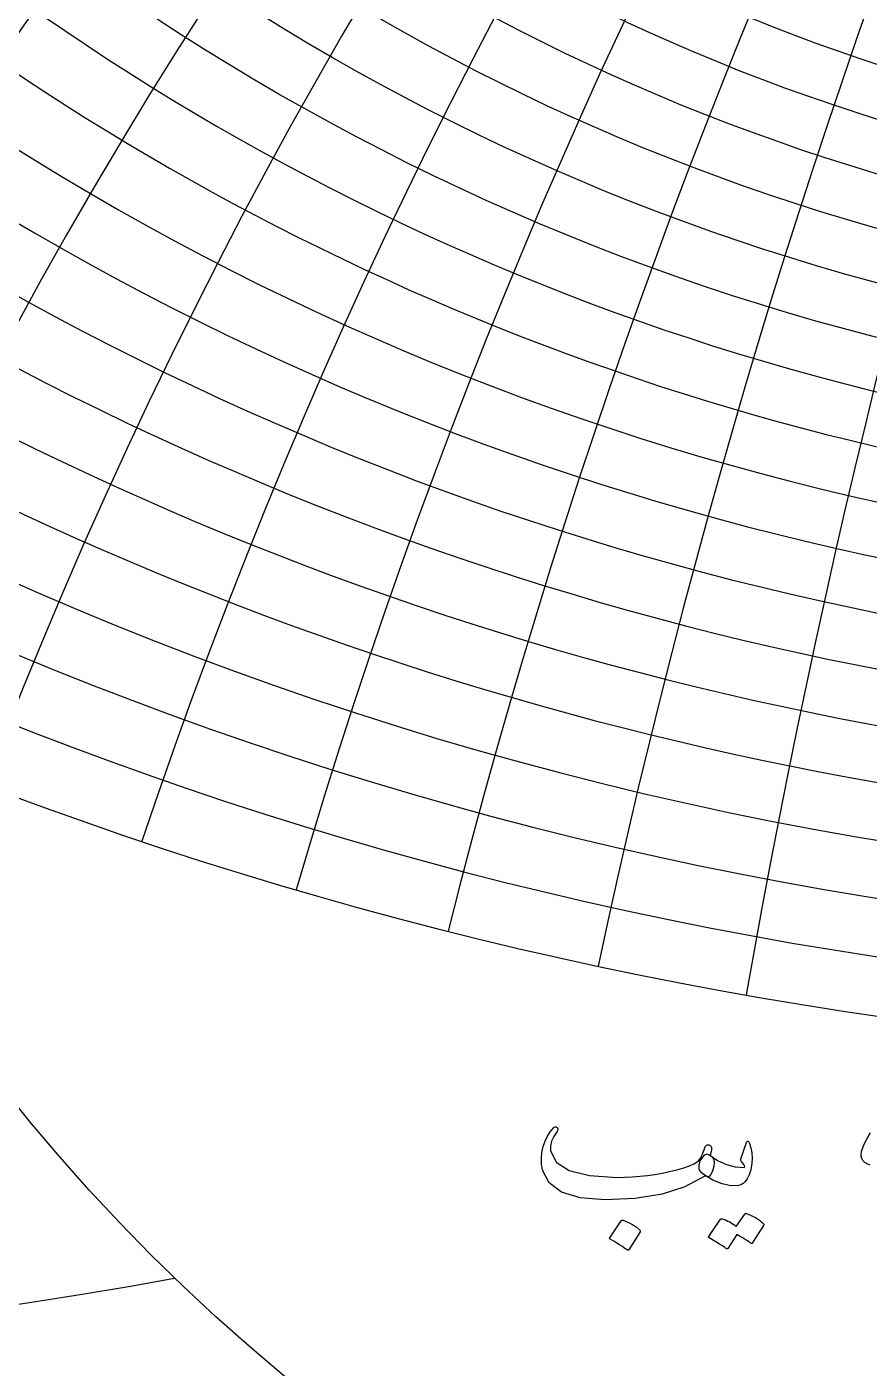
# Model space of a CAD drawing. Header units: millimetres. Extents: x -137 to 137, y -137 to 141.
# Drawn here: x -44.75 to -18.65, y -44.41 to -2.86 of the extents above; entities that cross this region are included whole.
import ezdxf

# ---------------------------------------------------------------- set-up
doc = ezdxf.new("R2010")
doc.units = ezdxf.units.MM
for name, color, linetype in [('ENGRAVE', 7, 'Continuous'), ('ENGRAVE_FINE', 8, 'Continuous'), ('TEXT', 5, 'Continuous')]:
    doc.layers.add(name, color=color, linetype=linetype)

msp = doc.modelspace()

# ---------------------------------------------------------------- linework, layer by layer
at = {"layer": 'ENGRAVE'}
for centre, radius in [((0, 0), 135), ((0, 54.6781), 64.7465), ((0, 0), 88.3696), ((0, 0), 57.8458)]:
    msp.add_circle(centre, radius, dxfattribs=at)
for centre, radius, start, end in [((0, 63.1135), 81.0925, 131.505689, 48.494311), ((0, 75.5328), 101.7091, 171.861817, 8.138183), ((0, 94.7648), 129.5745, 197.892106, 342.107894), ((-69.9164, 121.0988), 165.4158, 248.329897, 280.358849)]:
    msp.add_arc(centre, radius, start, end, dxfattribs=at)
at = {"layer": 'ENGRAVE_FINE'}
for centre, radius in [((0, 59.3619), 74.1499), ((0, 57.6858), 70.8927), ((0, 56.1277), 67.7618), ((0, 53.3282), 61.8372), ((0, 52.0705), 59.0253), ((0, 50.898), 56.3029), ((0, 49.8046), 53.6629)]:
    msp.add_circle(centre, radius, dxfattribs=at)
for centre, radius, start, end in [((-685.2618, -82.406), 695.833, 3.9475723, 18.0264633), ((-685.2618, -82.406), 695.833, 3.9475723, 18.0264633), ((0, 61.1671), 77.5454, 116.761961, 63.238039), ((-450.9442, -82.406), 466.8518, 5.937319, 27.102961), ((-450.9442, -82.406), 466.8518, 5.937319, 27.102961), ((-331.9781, -82.406), 353.2837, 7.946429, 36.25515), ((-331.9781, -82.406), 353.2837, 7.946429, 36.25515), ((-259.1211, -82.406), 285.9085, 9.981712, 45.507598), ((-259.1211, -82.406), 285.9085, 9.981712, 45.507598), ((259.1211, -82.406), 285.9085, 134.492402, 170.018288), ((259.1211, -82.406), 285.9085, 134.492402, 170.018288), ((0, 65.2153), 84.8064, 142.198389, 37.801611), ((-209.2839, -82.406), 241.6603, 12.050293, 54.883684), ((-209.2839, -82.406), 241.6603, 12.050293, 54.883684), ((209.2839, -82.406), 241.6603, 125.116316, 167.949707), ((209.2839, -82.406), 241.6603, 125.116316, 167.949707), ((0, 67.4885), 88.7042, 151.015142, 28.984858), ((-172.5633, -82.406), 210.6609, 14.159704, 64.404429), ((-172.5633, -82.406), 210.6609, 14.159704, 64.404429), ((172.5633, -82.406), 210.6609, 115.595571, 165.840296), ((172.5633, -82.406), 210.6609, 115.595571, 165.840296), ((0, 69.9513), 92.8052, 158.687359, 21.312641), ((-143.9998, -82.406), 187.9783, 16.317984, 74.086539), ((-143.9998, -82.406), 187.9783, 16.317984, 74.086539), ((143.9998, -82.406), 187.9783, 105.913461, 163.682016), ((143.9998, -82.406), 187.9783, 105.913461, 163.682016), ((0, 72.6247), 97.1317, 165.56857, 14.43143), ((-120.8301, -82.406), 170.8796, 18.533791, 83.939396), ((-120.8301, -82.406), 170.8796, 18.533791, 83.939396), ((120.8301, -82.406), 170.8796, 96.060604, 161.466209), ((120.8301, -82.406), 170.8796, 96.060604, 161.466209), ((0, 78.7039), 106.5667, 177.696461, 2.303539), ((0, 82.1706), 111.7387, 183.160881, 356.839119), ((-101.3885, -82.406), 157.7325, 20.816531, 93.9606), ((-101.3885, -82.406), 157.7325, 20.816531, 93.9606), ((101.3885, -82.406), 157.7325, 86.0394, 159.183469), ((101.3885, -82.406), 157.7325, 86.0394, 159.183469), ((0, 85.9714), 117.2647, 188.318561, 351.681439), ((-84.6062, -82.406), 147.5064, 23.1765, 104.129833), ((-84.6062, -82.406), 147.5064, 23.1765, 104.129833), ((84.6062, -82.406), 147.5064, 75.870167, 156.8235), ((84.6062, -82.406), 147.5064, 75.870167, 156.8235), ((0, 90.1515), 123.1915, 193.216849, 346.783151), ((-69.7613, -82.406), 139.5226, 25.62505, 111.390678), ((-69.7613, -82.406), 139.5226, 25.62505, 111.390678), ((69.7613, -82.406), 139.5226, 68.609322, 154.37495), ((69.7613, -82.406), 139.5226, 68.609322, 154.37495), ((-56.344, -82.406), 133.3213, 28.174777, 116.541704), ((-56.344, -82.406), 133.3213, 28.174777, 116.541704), ((56.344, -82.406), 133.3213, 63.458296, 151.825223), ((56.344, -82.406), 133.3213, 63.458296, 151.825223), ((-43.9786, -82.406), 128.5847, 30.839745, 121.279056), ((-43.9786, -82.406), 128.5847, 30.839745, 121.279056), ((43.9786, -82.406), 128.5847, 58.720944, 149.160255), ((43.9786, -82.406), 128.5847, 58.720944, 149.160255), ((-32.3763, -82.406), 125.0926, 33.635739, 125.652232), ((-32.3763, -82.406), 125.0926, 33.635739, 125.652232), ((32.3763, -82.406), 125.0926, 54.347768, 146.364261), ((32.3763, -82.406), 125.0926, 54.347768, 146.364261), ((-21.3056, -82.406), 122.6941, 36.580554, 129.705126), ((-21.3056, -82.406), 122.6941, 36.580554, 129.705126), ((21.3056, -82.406), 122.6941, 50.294874, 143.419446), ((21.3056, -82.406), 122.6941, 50.294874, 143.419446), ((-10.5713, -82.406), 121.2917, 39.694344, 133.476404), ((-10.5713, -82.406), 121.2917, 39.694344, 133.476404), ((10.5713, -82.406), 121.2917, 46.523596, 140.305656), ((10.5713, -82.406), 121.2917, 46.523596, 140.305656), ((0, 173.2779), 225.3315, 233.255712, 306.744288)]:
    msp.add_arc(centre, radius, start, end, dxfattribs=at)
at = {"layer": 'TEXT'}
for points in [[(-23.5815, -37.8225), (-23.5744, -37.8262), (-23.5678, -37.8298), (-23.5617, -37.8334), (-23.556, -37.8371), (-23.5504, -37.8411), (-23.5443, -37.8461), (-23.5377, -37.852), (-23.5306, -37.8588), (-23.4721, -37.9278), (-23.449, -38.0258), (-23.4612, -38.1528), (-23.5089, -38.3088), (-23.5529, -38.4036), (-23.5978, -38.4631), (-23.6436, -38.4871), (-23.6903, -38.4758), (-23.7139, -38.4644), (-23.7339, -38.4594), (-23.7502, -38.4608), (-23.7629, -38.4685), (-24.3581, -38.7942), (-25.0694, -39.0237), (-25.8968, -39.1571), (-26.8403, -39.1943), (-27.6033, -39.129), (-28.1794, -38.9548), (-28.5686, -38.6717), (-28.771, -38.2798), (-28.8023, -38.0947), (-28.8091, -37.9096), (-28.7914, -37.7246), (-28.7492, -37.5395), (-28.6916, -37.3757), (-28.6204, -37.2256), (-28.5355, -37.089), (-28.4371, -36.9661), (-28.4185, -36.9507), (-28.399, -36.9407), (-28.3786, -36.9361), (-28.3573, -36.9371), (-28.3373, -36.9457), (-28.321, -36.957), (-28.3083, -36.9711), (-28.2992, -36.9879), (-28.2951, -37.0042), (-28.2974, -37.0242), (-28.306, -37.0477), (-28.321, -37.075), (-28.4262, -37.2292), (-28.4952, -37.3798), (-28.5278, -37.5268), (-28.5242, -37.6701), (-28.3518, -38.0294), (-27.9508, -38.2871), (-27.3212, -38.4431), (-26.4629, -38.4975), (-26.2272, -38.4939), (-25.992, -38.483), (-25.7573, -38.4649), (-25.523, -38.4395), (-25.2905, -38.4068), (-25.0612, -38.3669), (-24.8351, -38.3197), (-24.6121, -38.2653), (-24.3957, -38.2036), (-24.2183, -38.1419), (-24.08, -38.0802), (-23.9806, -38.0185), (-23.9423, -37.9858), (-23.9072, -37.9459), (-23.8752, -37.8987), (-23.8464, -37.8443), (-23.8194, -37.7835), (-23.7928, -37.7173), (-23.7668, -37.6456), (-23.7411, -37.5685), (-23.7311, -37.5449), (-23.7157, -37.525), (-23.6949, -37.5086), (-23.6685, -37.4959), (-23.6404, -37.4891), (-23.6141, -37.4905), (-23.5896, -37.5), (-23.5669, -37.5177), (-23.5488, -37.5422), (-23.5379, -37.5721), (-23.5343, -37.6075), (-23.5379, -37.6483)], [(-23.7992, -38.4032), (-23.8781, -38.3283), (-23.919, -38.2344), (-23.9217, -38.1215), (-23.8863, -37.9895), (-23.8096, -37.8711), (-23.7393, -37.7989), (-23.6754, -37.7731), (-23.6177, -37.7935), (-23.3456, -37.9736), (-23.0734, -38.1002), (-22.8012, -38.1732), (-22.529, -38.1927), (-22.5195, -38.1909), (-22.5127, -38.1854), (-22.5086, -38.1764), (-22.5073, -38.1637), (-22.5141, -38.1396), (-22.5345, -38.1038), (-22.5685, -38.0562), (-22.6161, -37.9967), (-22.6252, -37.9786), (-22.6306, -37.9604), (-22.6325, -37.9423), (-22.6306, -37.9242), (-22.4565, -37.4233), (-22.4483, -37.4043), (-22.4383, -37.3907), (-22.4265, -37.3825), (-22.4129, -37.3798), (-22.3993, -37.3821), (-22.3875, -37.3889), (-22.3775, -37.4002), (-22.3694, -37.4161), (-22.3149, -37.5789), (-22.2823, -37.7409), (-22.2714, -37.9019), (-22.2823, -38.0621), (-22.3176, -38.2612), (-22.3657, -38.4231), (-22.4265, -38.5479), (-22.5, -38.6354), (-22.5558, -38.6835), (-22.6071, -38.7189), (-22.6538, -38.7416), (-22.696, -38.7516), (-22.9391, -38.757), (-23.204, -38.7008), (-23.4907, -38.5828), (-23.7992, -38.4032)], [(-26.3323, -39.8403), (-26.3232, -39.8312), (-26.3105, -39.8258), (-26.2942, -39.8239), (-26.2742, -39.8258), (-26.1331, -39.8829), (-26.0002, -39.9528), (-25.8755, -40.0353), (-25.7589, -40.1306), (-25.7475, -40.1451), (-25.7425, -40.1596), (-25.7439, -40.1742), (-25.7516, -40.1887), (-26.0927, -40.7403), (-26.1054, -40.7534), (-26.1218, -40.7566), (-26.1417, -40.7498), (-26.1653, -40.733), (-26.1857, -40.7185), (-26.2179, -40.6967), (-26.2619, -40.6677), (-26.3177, -40.6314), (-26.3862, -40.5879), (-26.4683, -40.5371), (-26.5641, -40.479), (-26.6734, -40.4137), (-26.6879, -40.4028), (-26.6952, -40.3919), (-26.6952, -40.381), (-26.6879, -40.3701)], [(-22.5073, -39.6371), (-22.4982, -39.628), (-22.4855, -39.6225), (-22.4692, -39.6207), (-22.4492, -39.6225), (-22.3777, -39.6493), (-22.3086, -39.6788), (-22.2417, -39.711), (-22.177, -39.7459), (-22.1142, -39.784), (-22.0527, -39.8258), (-21.9926, -39.8711), (-21.9339, -39.9201), (-21.9225, -39.9351), (-21.9175, -39.951), (-21.9189, -39.9678), (-21.9266, -39.9854), (-22.275, -40.5371), (-22.2845, -40.5443), (-22.2986, -40.5443), (-22.3172, -40.5371), (-22.3403, -40.5225), (-22.3562, -40.5092), (-22.3821, -40.4908), (-22.4179, -40.4674), (-22.4637, -40.4391), (-22.52, -40.4053), (-22.5871, -40.3656), (-22.6651, -40.32), (-22.754, -40.2685), (-23.0298, -40.6967), (-23.0425, -40.7099), (-23.0589, -40.7131), (-23.0788, -40.7063), (-23.1024, -40.6895), (-23.1228, -40.675), (-23.155, -40.6532), (-23.199, -40.6242), (-23.2548, -40.5879), (-23.3233, -40.5443), (-23.4054, -40.4935), (-23.5012, -40.4354), (-23.6105, -40.3701), (-23.6218, -40.3592), (-23.6268, -40.3483), (-23.6255, -40.3375), (-23.6177, -40.3266), (-23.2621, -39.7967), (-23.253, -39.7877), (-23.2403, -39.7822), (-23.224, -39.7804), (-23.204, -39.7822), (-23.1432, -39.8019), (-23.0843, -39.8249), (-23.0271, -39.8509), (-22.9718, -39.8802), (-22.9182, -39.9122), (-22.8665, -39.9464), (-22.8166, -39.9829), (-22.7685, -40.0217)]]:
    msp.add_lwpolyline(points, close=True, dxfattribs=at)
msp.add_lwpolyline([(-18.6151, -38.1237), (-18.7108, -38.0811), (-18.7839, -38.033), (-18.8428, -37.9736), (-18.8819, -37.9114), (-18.9009, -37.8466), (-18.9, -37.779), (-18.8832, -37.6946), (-18.8546, -37.6012), (-18.8143, -37.4986), (-18.7621, -37.3871), (-18.704, -37.275), (-18.6532, -37.1856), (-18.6097, -37.119)], dxfattribs=at)

doc.saveas('drawing.dxf')
